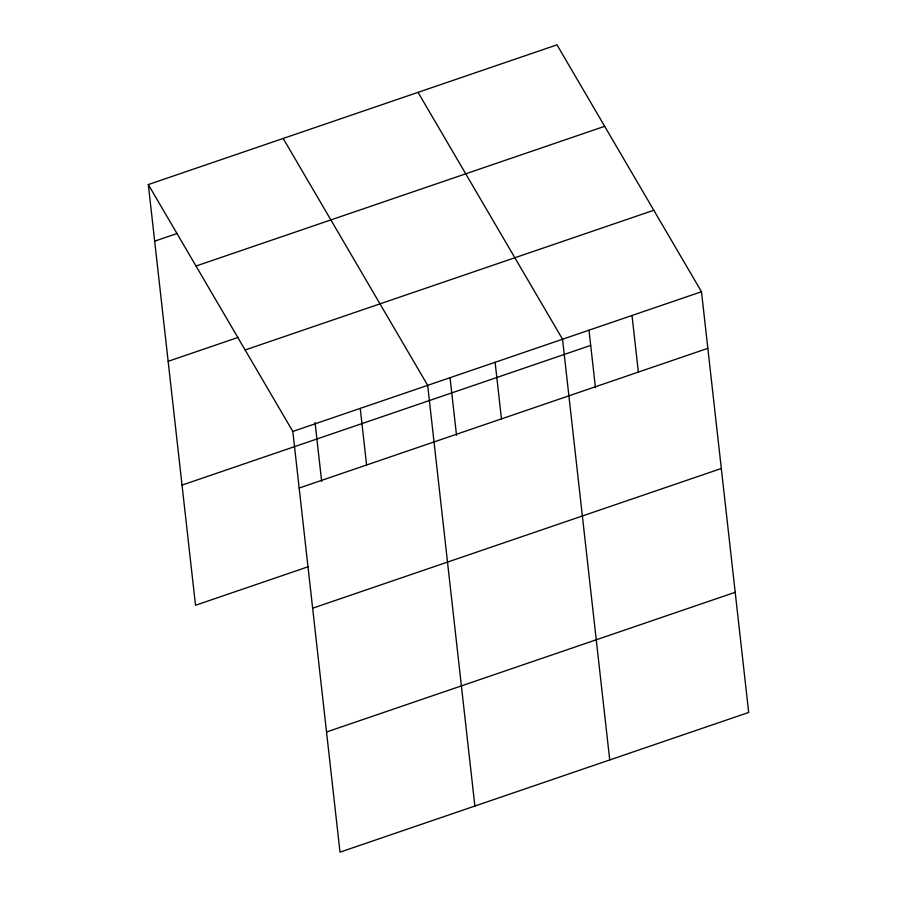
<?xml version="1.0" encoding="UTF-8"?>
<svg xmlns="http://www.w3.org/2000/svg" width="897" height="897" viewBox="0 0 897 897"><rect width="100%" height="100%" fill="white"/><g stroke="black" fill="none" stroke-linecap="round" stroke-linejoin="round"><path stroke-width="1.35" d="M148.319 184.558L556.992 44.85L701.488 291.738L748.681 712.442L340.008 852.15L292.814 431.446L148.319 184.558L195.512 605.262L307.895 566.848M154.676 241.158L177.146 233.478M196.006 266.028L604.679 126.32M168.154 361.323L238.221 337.362M245.139 349.965L653.801 210.257M292.814 431.446L701.488 291.738M182.035 485.109L590.708 345.401M299.172 488.046L707.834 348.339M312.649 608.2L721.311 468.492M326.53 731.997L735.204 592.289M418.047 92.346L562.542 339.234L609.725 759.938M283.183 138.452L427.678 385.34L474.872 806.044M632.015 315.486L638.361 372.087M589.004 330.275L595.451 387.728M495.11 362.287L501.457 418.888M450.059 377.772L456.506 435.236M360.246 408.393L366.593 464.994M315.049 422.498L321.642 481.341"/></g></svg>
